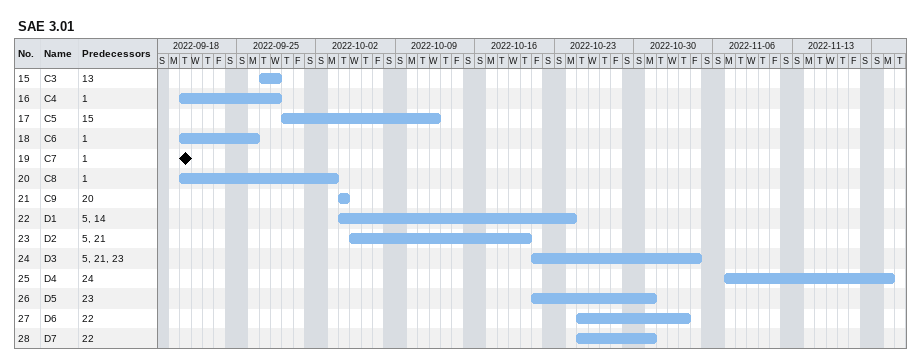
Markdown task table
SAE 3.01

| ID | Task | Start | Finish | Predecessors |
|---|---|---|---|---|
| 15 | C3 | 2022-09-27 | 2022-09-28 | 13 |
| 16 | C4 | 2022-09-20 | 2022-09-28 | 1 |
| 17 | C5 | 2022-09-29 | 2022-10-12 | 15 |
| 18 | C6 | 2022-09-20 | 2022-09-26 | 1 |
| 19 | C7 (milestone) | 2022-09-20 | 2022-09-20 | 1 |
| 20 | C8 | 2022-09-20 | 2022-10-03 | 1 |
| 21 | C9 | 2022-10-04 | 2022-10-04 | 20 |
| 22 | D1 | 2022-10-04 | 2022-10-24 | 5, 14 |
| 23 | D2 | 2022-10-05 | 2022-10-20 | 5, 21 |
| 24 | D3 | 2022-10-21 | 2022-11-04 | 5, 21, 23 |
| 25 | D4 | 2022-11-07 | 2022-11-21 | 24 |
| 26 | D5 | 2022-10-21 | 2022-10-31 | 23 |
| 27 | D6 | 2022-10-25 | 2022-11-03 | 22 |
| 28 | D7 | 2022-10-25 | 2022-10-31 | 22 |
